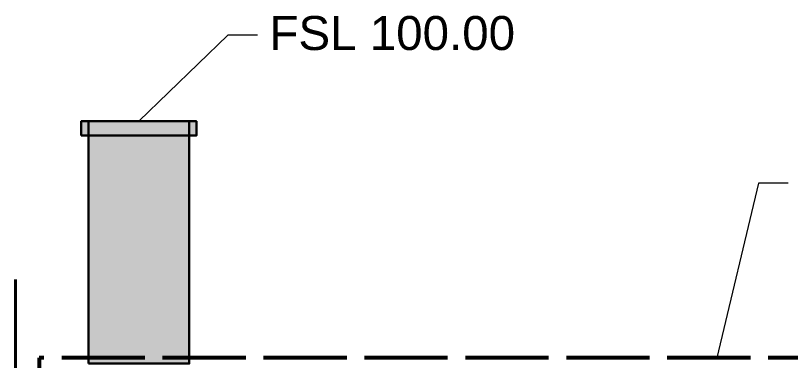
# Model space of a CAD drawing. Header units: millimetres. Extents: x -6738 to 17974, y -5396 to 4356.
# Drawn here: x -176 to 4429, y 1579 to 3628 of the extents above; entities that cross this region are included whole.
import ezdxf

# ---------------------------------------------------------------- set-up
doc = ezdxf.new("R2010")
doc.units = ezdxf.units.MM
doc.linetypes.add('DASH_494_106', pattern=[599.722222, 493.888889, -105.833333])
for name, color, linetype in [('ANNOTATIONS', 7, 'Continuous'), ('GEOFAB', 5, 'Continuous'), ('LEADERS', 7, 'Continuous'), ('MANHOLES', 7, 'Continuous')]:
    doc.layers.add(name, color=color, linetype=linetype)
doc.styles.add('ARIAL', font='arial.ttf')

msp = doc.modelspace()

# ---------------------------------------------------------------- linework, layer by layer
at = {"layer": 'GEOFAB', "color": 6, "lineweight": 40}
msp.add_line((-176.4, -176.4), (-176.4, 2060), dxfattribs=at)
at = {"layer": 'GEOFAB', "color": 5, "linetype": 'DASH_494_106', "lineweight": 53}
msp.add_lwpolyline([(-35.3, -35.3), (14985.3, -35.3), (14985.3, 1595.3), (-35.3, 1595.3)], close=True, dxfattribs=at)
at = {"layer": 'LEADERS', "lineweight": 18}
for p, q in [((1085.7, 3511.5), (556.5, 3000)), ((1262.1, 3511.5), (1085.7, 3511.5)), ((4238.1, 2632.4), (3991.1, 1595.3)), ((4414.4, 2632.4), (4238.1, 2632.4))]:
    msp.add_line(p, q, dxfattribs=at)
at = {"layer": 'MANHOLES', "lineweight": 30}
for points in [[(214.2, 2915.3), (898.9, 2915.3), (898.9, 3000), (214.2, 3000)], [(256.5, 1560), (856.5, 1560), (856.5, 3000), (256.5, 3000)]]:
    msp.add_lwpolyline(points, close=True, dxfattribs=at)
at = {"layer": 'MANHOLES', "true_color": 0x737373}
msp.add_solid([(214.2, 2915.3), (898.9, 2915.3), (214.2, 3000), (898.9, 3000)], dxfattribs=at)
at = {"layer": 'MANHOLES', "true_color": 0xb8b8b8}
msp.add_solid([(256.5, 1560), (856.5, 1560), (256.5, 3000), (856.5, 3000)], dxfattribs=at)

# ---------------------------------------------------------------- texts
at = {"layer": 'ANNOTATIONS', "style": 'ARIAL'}
msp.add_text('FSL 100.00', height=202.07, dxfattribs=at).set_placement((1332.6, 3423.3))

doc.saveas('drawing.dxf')
